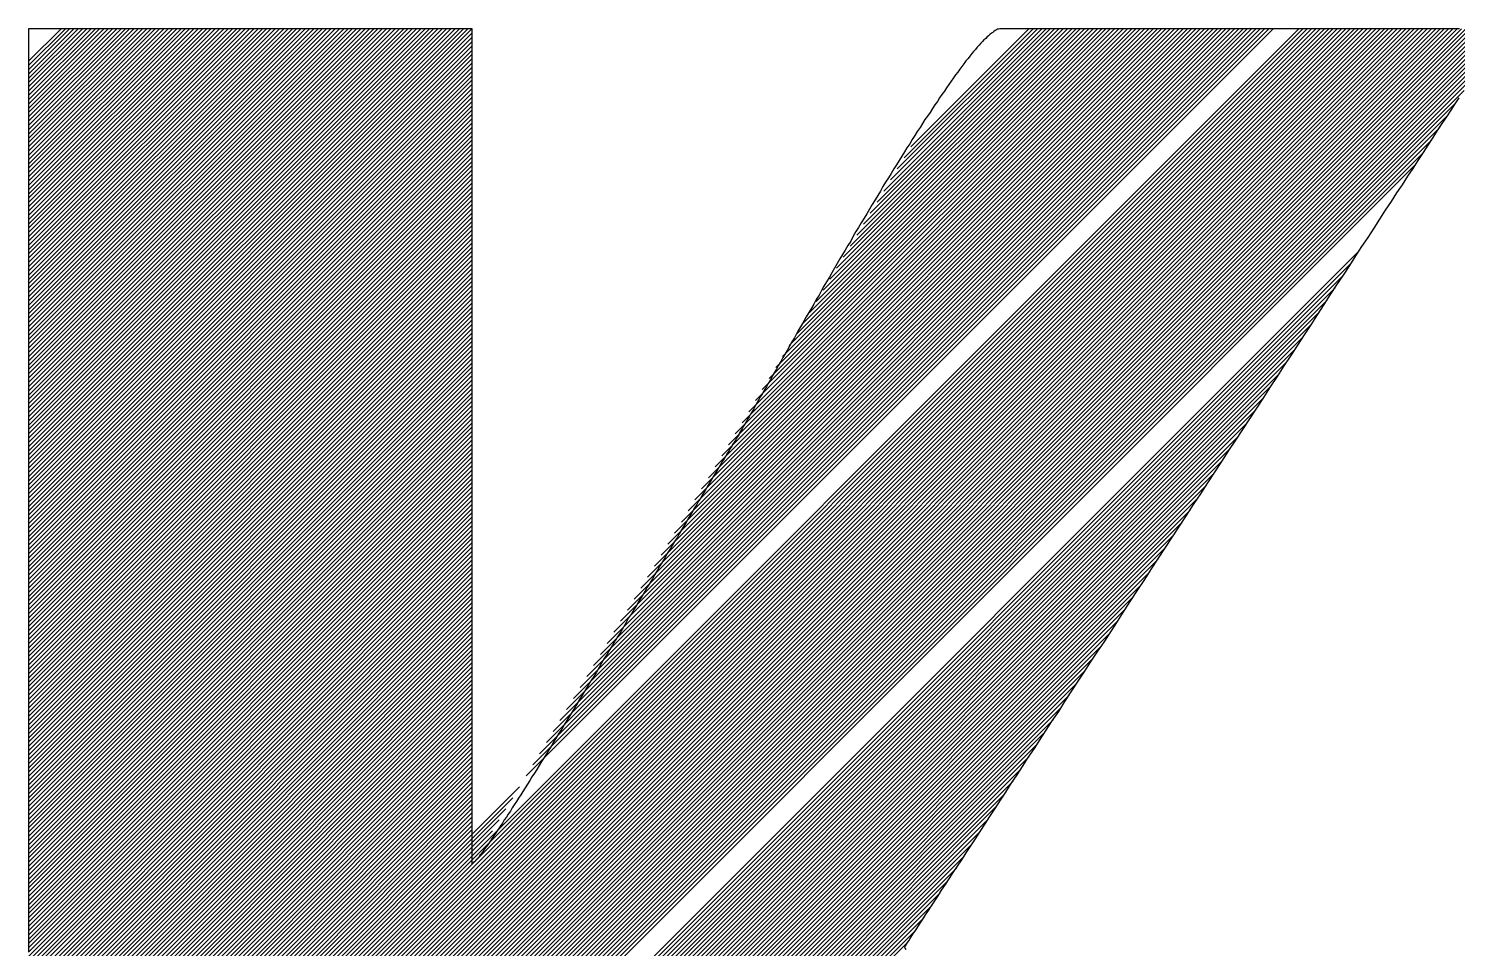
# Model space of a CAD drawing. Extents: x 3196 to 9141, y -1880 to 2325.
# Drawn here: x 8930.49 to 8954.08, y -1188.88 to -1173.7 of the extents above; entities that cross this region are included whole.
import ezdxf

# ---------------------------------------------------------------- set-up
doc = ezdxf.new("R2010")
doc.units = 0
doc.header["$MEASUREMENT"] = 0
doc.layers.add('1', color=1, linetype='CONTINUOUS')
doc.layers.add('10', color=10, linetype='CONTINUOUS')

msp = doc.modelspace()

# ---------------------------------------------------------------- linework, layer by layer
at = {"layer": '1', "linetype": 'Continuous'}
for p, q in [((8930.491518, -1181.025185), (8937.818618, -1173.698085)), ((8930.491518, -1198.066435), (8954.858618, -1173.699285)), ((8930.491518, -1197.995735), (8954.787318, -1173.699935)), ((8930.491518, -1197.925035), (8954.716618, -1173.699935)), ((8930.491518, -1197.854335), (8954.645918, -1173.699935)), ((8930.491518, -1197.783585), (8954.575168, -1173.699935)), ((8930.491518, -1197.712885), (8954.504468, -1173.699935)), ((8930.491518, -1197.642185), (8954.433768, -1173.699935)), ((8930.491518, -1197.571485), (8954.363068, -1173.699935)), ((8930.491518, -1197.500785), (8954.292368, -1173.699935)), ((8930.491518, -1197.430035), (8954.221618, -1173.699935)), ((8930.491518, -1197.359335), (8954.150918, -1173.699935)), ((8930.491518, -1197.288635), (8954.080218, -1173.699935)), ((8930.491518, -1197.217935), (8954.009518, -1173.699935)), ((8930.491518, -1197.147185), (8953.938768, -1173.699935)), ((8930.491518, -1197.076485), (8953.868068, -1173.699935)), ((8930.491518, -1197.005785), (8953.797368, -1173.699935)), ((8930.491518, -1196.935085), (8953.726668, -1173.699935)), ((8930.491518, -1196.864385), (8953.655968, -1173.699935)), ((8930.491518, -1196.793635), (8953.585218, -1173.699935)), ((8930.491518, -1196.722935), (8953.514518, -1173.699935)), ((8930.491518, -1196.652235), (8953.443818, -1173.699935)), ((8930.491518, -1196.581535), (8953.373118, -1173.699935)), ((8930.491518, -1196.510835), (8953.302418, -1173.699935)), ((8930.491518, -1196.440085), (8953.231668, -1173.699935)), ((8930.491518, -1196.369385), (8953.160968, -1173.699935)), ((8930.491518, -1196.298685), (8953.090268, -1173.699935)), ((8930.491518, -1196.227985), (8953.019568, -1173.699935)), ((8930.491518, -1196.157235), (8952.948818, -1173.699935)), ((8930.491518, -1196.086535), (8952.878118, -1173.699935)), ((8930.491518, -1196.015835), (8952.807418, -1173.699935)), ((8930.491518, -1195.945135), (8952.736718, -1173.699935)), ((8930.491518, -1195.874435), (8952.666018, -1173.699935)), ((8930.491518, -1195.803685), (8952.595268, -1173.699935)), ((8930.491518, -1195.732985), (8952.524568, -1173.699935)), ((8930.491518, -1195.662285), (8952.453868, -1173.699935)), ((8930.491518, -1195.591585), (8952.383168, -1173.699935)), ((8930.491518, -1195.520885), (8952.312468, -1173.699935)), ((8930.491518, -1195.450135), (8952.241718, -1173.699935)), ((8930.491518, -1195.379435), (8952.171018, -1173.699935)), ((8930.491518, -1195.308735), (8952.100318, -1173.699935)), ((8930.491518, -1195.238035), (8952.029618, -1173.699935)), ((8930.491518, -1195.167285), (8951.958868, -1173.699935)), ((8930.491518, -1195.096585), (8951.888168, -1173.699935)), ((8930.491518, -1195.025885), (8951.817468, -1173.699935)), ((8930.491518, -1194.955185), (8951.746768, -1173.699935)), ((8930.491518, -1194.884485), (8951.676068, -1173.699935)), ((8930.491518, -1194.813735), (8951.605318, -1173.699935)), ((8930.491518, -1194.743035), (8951.534618, -1173.699935)), ((8930.491518, -1194.672335), (8951.463918, -1173.699935)), ((8930.491518, -1180.954485), (8937.746068, -1173.699935)), ((8930.491518, -1180.883735), (8937.675318, -1173.699935)), ((8930.491518, -1180.813035), (8937.604618, -1173.699935)), ((8930.491518, -1180.742335), (8937.533918, -1173.699935)), ((8930.491518, -1180.671635), (8937.463218, -1173.699935)), ((8930.491518, -1180.600885), (8937.392518, -1173.699935)), ((8930.491518, -1180.530185), (8937.321768, -1173.699935)), ((8930.491518, -1180.459485), (8937.251068, -1173.699935)), ((8930.491518, -1180.388785), (8937.180368, -1173.699935)), ((8930.491518, -1180.318085), (8937.109668, -1173.699935)), ((8930.491518, -1180.247335), (8937.038918, -1173.699935)), ((8930.491518, -1180.176635), (8936.968218, -1173.699935)), ((8930.491518, -1180.105935), (8936.897518, -1173.699935)), ((8930.491518, -1180.035235), (8936.826818, -1173.699935)), ((8930.491518, -1179.964535), (8936.756118, -1173.699935)), ((8930.491518, -1179.893785), (8936.685368, -1173.699935)), ((8930.491518, -1179.823085), (8936.614668, -1173.699935)), ((8930.491518, -1179.752385), (8936.543968, -1173.699935)), ((8930.491518, -1179.681685), (8936.473268, -1173.699935)), ((8930.491518, -1179.610935), (8936.402568, -1173.699935)), ((8930.491518, -1179.540235), (8936.331818, -1173.699935)), ((8930.491518, -1179.469535), (8936.261118, -1173.699935)), ((8930.491518, -1179.398835), (8936.190418, -1173.699935)), ((8930.491518, -1179.328135), (8936.119718, -1173.699935)), ((8930.491518, -1179.257385), (8936.048968, -1173.699935)), ((8930.491518, -1179.186685), (8935.978268, -1173.699935)), ((8930.491518, -1179.115985), (8935.907568, -1173.699935)), ((8930.491518, -1179.045285), (8935.836868, -1173.699935)), ((8930.491518, -1178.974585), (8935.766168, -1173.699935)), ((8930.491518, -1178.903835), (8935.695418, -1173.699935)), ((8930.491518, -1178.833135), (8935.624718, -1173.699935)), ((8930.491518, -1178.762435), (8935.554018, -1173.699935)), ((8930.491518, -1178.691735), (8935.483318, -1173.699935)), ((8930.491518, -1178.621035), (8935.412618, -1173.699935)), ((8930.491518, -1178.550285), (8935.341868, -1173.699935)), ((8930.491518, -1178.479585), (8935.271168, -1173.699935)), ((8930.491518, -1178.408885), (8935.200468, -1173.699935)), ((8930.491518, -1178.338185), (8935.129768, -1173.699935)), ((8930.491518, -1178.267435), (8935.059018, -1173.699935)), ((8930.491518, -1178.196735), (8934.988318, -1173.699935)), ((8930.491518, -1178.126035), (8934.917618, -1173.699935)), ((8930.491518, -1178.055335), (8934.846918, -1173.699935)), ((8930.491518, -1177.984635), (8934.776218, -1173.699935)), ((8930.491518, -1177.913885), (8934.705468, -1173.699935)), ((8930.491518, -1177.843185), (8934.634768, -1173.699935)), ((8930.491518, -1177.772485), (8934.564068, -1173.699935)), ((8930.491518, -1177.701785), (8934.493368, -1173.699935)), ((8930.491518, -1177.631085), (8934.422668, -1173.699935)), ((8930.491518, -1177.560335), (8934.351918, -1173.699935)), ((8930.491518, -1177.489635), (8934.281218, -1173.699935)), ((8930.491518, -1177.418935), (8934.210518, -1173.699935)), ((8930.491518, -1177.348235), (8934.139818, -1173.699935)), ((8930.491518, -1177.277485), (8934.069068, -1173.699935)), ((8930.491518, -1177.206785), (8933.998368, -1173.699935)), ((8930.491518, -1177.136085), (8933.927668, -1173.699935)), ((8930.491518, -1177.065385), (8933.856968, -1173.699935)), ((8930.491518, -1176.994685), (8933.786268, -1173.699935)), ((8930.491518, -1176.923935), (8933.715518, -1173.699935)), ((8930.491518, -1176.853235), (8933.644818, -1173.699935)), ((8930.491518, -1176.782535), (8933.574118, -1173.699935)), ((8930.491518, -1176.711835), (8933.503418, -1173.699935)), ((8930.491518, -1176.641135), (8933.432718, -1173.699935)), ((8930.491518, -1176.570385), (8933.361968, -1173.699935)), ((8930.491518, -1176.499685), (8933.291268, -1173.699935)), ((8930.491518, -1176.428985), (8933.220568, -1173.699935)), ((8930.491518, -1176.358285), (8933.149868, -1173.699935)), ((8930.491518, -1176.287535), (8933.079118, -1173.699935)), ((8930.491518, -1176.216835), (8933.008418, -1173.699935)), ((8930.491518, -1176.146135), (8932.937718, -1173.699935)), ((8930.491518, -1176.075435), (8932.867018, -1173.699935)), ((8930.491518, -1176.004735), (8932.796318, -1173.699935)), ((8930.491518, -1175.933985), (8932.725568, -1173.699935)), ((8930.491518, -1175.863285), (8932.654868, -1173.699935)), ((8930.491518, -1175.792585), (8932.584168, -1173.699935)), ((8930.491518, -1175.721885), (8932.513468, -1173.699935)), ((8930.491518, -1175.651185), (8932.442768, -1173.699935)), ((8930.491518, -1175.580435), (8932.372018, -1173.699935)), ((8930.491518, -1175.509735), (8932.301318, -1173.699935)), ((8930.491518, -1175.439035), (8932.230618, -1173.699935)), ((8930.491518, -1175.368335), (8932.159918, -1173.699935)), ((8930.491518, -1175.297585), (8932.089168, -1173.699935)), ((8930.491518, -1175.226885), (8932.018468, -1173.699935)), ((8930.491518, -1175.156185), (8931.947768, -1173.699935)), ((8930.491518, -1175.085485), (8931.877068, -1173.699935)), ((8930.491518, -1175.014785), (8931.806368, -1173.699935)), ((8930.491518, -1174.944035), (8931.735618, -1173.699935)), ((8930.491518, -1174.873335), (8931.664918, -1173.699935)), ((8930.491518, -1174.802635), (8931.594218, -1173.699935)), ((8930.491518, -1174.731935), (8931.523518, -1173.699935)), ((8930.491518, -1174.661235), (8931.452818, -1173.699935)), ((8930.491518, -1174.590485), (8931.382068, -1173.699935)), ((8930.491518, -1174.519785), (8931.311368, -1173.699935)), ((8930.491518, -1174.449085), (8931.240668, -1173.699935)), ((8930.491518, -1174.378385), (8931.169968, -1173.699935)), ((8930.491518, -1174.307635), (8931.099218, -1173.699935)), ((8930.491518, -1174.236935), (8931.028518, -1173.699935)), ((8938.707718, -1186.031835), (8951.039668, -1173.699935)), ((8938.819168, -1185.849685), (8950.968968, -1173.699935)), ((8938.930568, -1185.667585), (8950.898218, -1173.699935)), ((8939.041968, -1185.485485), (8950.827518, -1173.699935)), ((8939.153368, -1185.303335), (8950.756818, -1173.699935)), ((8939.264768, -1185.121235), (8950.686118, -1173.699935)), ((8939.376218, -1184.939085), (8950.615368, -1173.699935)), ((8939.487618, -1184.756985), (8950.544668, -1173.699935)), ((8939.599018, -1184.574885), (8950.473968, -1173.699935)), ((8939.710418, -1184.392735), (8950.403268, -1173.699935)), ((8939.821818, -1184.210635), (8950.332568, -1173.699935)), ((8939.933268, -1184.028485), (8950.261818, -1173.699935)), ((8940.044668, -1183.846385), (8950.191118, -1173.699935)), ((8940.156068, -1183.664235), (8950.120418, -1173.699935)), ((8940.267468, -1183.482135), (8950.049718, -1173.699935)), ((8940.378868, -1183.300035), (8949.979018, -1173.699935)), ((8940.490318, -1183.117885), (8949.908268, -1173.699935)), ((8940.601718, -1182.935785), (8949.837568, -1173.699935)), ((8940.713118, -1182.753635), (8949.766868, -1173.699935)), ((8940.824518, -1182.571535), (8949.696168, -1173.699935)), ((8940.935918, -1182.389435), (8949.625418, -1173.699935)), ((8941.047368, -1182.207285), (8949.554718, -1173.699935)), ((8941.158768, -1182.025185), (8949.484018, -1173.699935)), ((8941.270168, -1181.843035), (8949.413318, -1173.699935)), ((8941.381568, -1181.660935), (8949.342618, -1173.699935)), ((8941.492968, -1181.478785), (8949.271868, -1173.699935)), ((8941.604418, -1181.296685), (8949.201168, -1173.699935)), ((8941.715818, -1181.114585), (8949.130468, -1173.699935)), ((8941.827218, -1180.932435), (8949.059768, -1173.699935)), ((8941.938618, -1180.750335), (8948.989068, -1173.699935)), ((8942.050018, -1180.568185), (8948.918318, -1173.699935)), ((8942.161468, -1180.386085), (8948.847618, -1173.699935)), ((8942.272868, -1180.203985), (8948.776918, -1173.699935)), ((8942.384268, -1180.021835), (8948.706218, -1173.699935)), ((8942.495668, -1179.839735), (8948.635468, -1173.699935)), ((8942.607068, -1179.657585), (8948.564768, -1173.699935)), ((8942.718518, -1179.475485), (8948.494068, -1173.699935)), ((8942.829918, -1179.293385), (8948.423368, -1173.699935)), ((8942.941318, -1179.111235), (8948.352668, -1173.699935)), ((8943.052718, -1178.929135), (8948.281918, -1173.699935)), ((8943.164118, -1178.746985), (8948.211218, -1173.699935)), ((8943.275568, -1178.564885), (8948.140518, -1173.699935)), ((8943.386968, -1178.382735), (8948.069818, -1173.699935)), ((8943.498368, -1178.200635), (8947.999118, -1173.699935)), ((8943.609768, -1178.018535), (8947.928368, -1173.699935)), ((8943.721168, -1177.836385), (8947.857668, -1173.699935)), ((8943.832618, -1177.654285), (8947.786968, -1173.699935)), ((8943.944018, -1177.472135), (8947.716268, -1173.699935)), ((8944.055418, -1177.290035), (8947.645518, -1173.699935)), ((8944.166818, -1177.107935), (8947.574818, -1173.699935)), ((8944.278218, -1176.925785), (8947.504118, -1173.699935)), ((8944.389668, -1176.743685), (8947.433418, -1173.699935)), ((8944.501068, -1176.561535), (8947.362718, -1173.699935)), ((8944.612468, -1176.379435), (8947.291968, -1173.699935)), ((8944.723868, -1176.197285), (8947.221268, -1173.699935)), ((8944.835268, -1176.015185), (8947.150568, -1173.699935)), ((8944.946718, -1175.833085), (8947.079868, -1173.699935)), ((8945.058118, -1175.650935), (8947.009168, -1173.699935)), ((8930.491518, -1181.095885), (8937.818618, -1173.768785)), ((8930.491518, -1181.166585), (8937.818618, -1173.839485)), ((8930.491518, -1198.137135), (8954.725568, -1173.903085)), ((8930.491518, -1181.237285), (8937.818618, -1173.910185)), ((8930.491518, -1181.308035), (8937.818618, -1173.980935)), ((8930.491518, -1181.378735), (8937.818618, -1174.051635)), ((8930.491518, -1198.207885), (8954.592518, -1174.106835)), ((8930.491518, -1181.449435), (8937.818618, -1174.122335)), ((8930.491518, -1181.520135), (8937.818618, -1174.193035)), ((8930.491518, -1181.590835), (8937.818618, -1174.263785)), ((8930.491518, -1198.278585), (8954.459468, -1174.310585)), ((8930.491518, -1181.661585), (8937.818618, -1174.334485)), ((8930.491518, -1181.732285), (8937.818618, -1174.405185)), ((8930.491518, -1181.802985), (8937.818618, -1174.475885)), ((8930.491518, -1198.349285), (8954.326418, -1174.514385)), ((8930.491518, -1181.873685), (8937.818618, -1174.546585)), ((8930.491518, -1181.944435), (8937.818618, -1174.617335)), ((8930.491518, -1182.015135), (8937.818618, -1174.688035)), ((8930.491518, -1198.419985), (8954.193368, -1174.718135)), ((8930.491518, -1182.085835), (8937.818618, -1174.758735)), ((8930.491518, -1182.156535), (8937.818618, -1174.829435)), ((8930.491518, -1182.227235), (8937.818618, -1174.900135)), ((8930.491518, -1198.490735), (8954.060318, -1174.921885)), ((8930.491518, -1182.297985), (8937.818618, -1174.970885)), ((8930.491518, -1182.368685), (8937.818618, -1175.041585)), ((8930.491518, -1182.439385), (8937.818618, -1175.112285)), ((8930.491518, -1198.561435), (8953.927268, -1175.125685)), ((8930.491518, -1182.510085), (8937.818618, -1175.182985)), ((8930.491518, -1182.580785), (8937.818618, -1175.253735)), ((8930.491518, -1182.651535), (8937.818618, -1175.324435)), ((8930.491518, -1198.632135), (8953.794218, -1175.329435)), ((8930.491518, -1182.722235), (8937.818618, -1175.395135)), ((8930.491518, -1182.792935), (8937.818618, -1175.465835)), ((8930.491518, -1198.702835), (8953.661118, -1175.533185)), ((8930.491518, -1182.863635), (8937.818618, -1175.536535)), ((8930.491518, -1182.934385), (8937.818618, -1175.607285)), ((8930.491518, -1183.005085), (8937.818618, -1175.677985)), ((8930.491518, -1198.773535), (8953.528068, -1175.736985)), ((8930.491518, -1183.075785), (8937.818618, -1175.748685)), ((8930.491518, -1183.146485), (8937.818618, -1175.819385)), ((8930.491518, -1183.217185), (8937.818618, -1175.890085)), ((8930.491518, -1198.844285), (8953.395018, -1175.940735)), ((8930.491518, -1183.287935), (8937.818618, -1175.960835)), ((8930.491518, -1183.358635), (8937.818618, -1176.031535)), ((8930.491518, -1183.429335), (8937.818618, -1176.102235)), ((8930.491518, -1183.500035), (8937.818618, -1176.172935)), ((8930.491518, -1183.570735), (8937.818618, -1176.243635)), ((8930.491518, -1183.641485), (8937.818618, -1176.314385)), ((8930.491518, -1183.712185), (8937.818618, -1176.385085)), ((8930.491518, -1183.782885), (8937.818618, -1176.455785)), ((8930.491518, -1183.853585), (8937.818618, -1176.526485)), ((8930.491518, -1183.924335), (8937.818618, -1176.597235)), ((8930.491518, -1183.995035), (8937.818618, -1176.667935)), ((8930.491518, -1184.065735), (8937.818618, -1176.738635)), ((8930.491518, -1184.136435), (8937.818618, -1176.809335)), ((8930.491518, -1184.207135), (8937.818618, -1176.880035)), ((8930.491518, -1184.277885), (8937.818618, -1176.950785)), ((8930.491518, -1184.348585), (8937.818618, -1177.021485)), ((8930.491518, -1184.419285), (8937.818618, -1177.092185)), ((8930.491518, -1184.489985), (8937.818618, -1177.162885)), ((8930.491518, -1184.560685), (8937.818618, -1177.233585)), ((8930.491518, -1184.631435), (8937.818618, -1177.304335)), ((8930.491518, -1184.702135), (8937.818618, -1177.375035)), ((8930.491518, -1184.772835), (8937.818618, -1177.445735)), ((8930.491518, -1184.843535), (8937.818618, -1177.516435)), ((8938.185418, -1191.645335), (8952.463668, -1177.367085)), ((8930.491518, -1184.914285), (8937.818618, -1177.587185)), ((8930.491518, -1184.984985), (8937.818618, -1177.657885)), ((8930.491518, -1185.055685), (8937.818618, -1177.728585)), ((8938.213268, -1191.688185), (8952.330568, -1177.570835)), ((8930.491518, -1185.126385), (8937.818618, -1177.799285)), ((8930.491518, -1185.197085), (8937.818618, -1177.869985)), ((8930.491518, -1185.267835), (8937.818618, -1177.940735)), ((8938.241118, -1191.731035), (8952.197518, -1177.774635)), ((8938.269018, -1191.773885), (8952.064468, -1177.978385)), ((8930.491518, -1185.338535), (8937.818618, -1178.011435)), ((8930.491518, -1185.409235), (8937.818618, -1178.082135)), ((8930.491518, -1185.479935), (8937.818618, -1178.152835)), ((8930.491518, -1185.550635), (8937.818618, -1178.223535)), ((8938.296868, -1191.816685), (8951.931418, -1178.182135)), ((8930.491518, -1185.621385), (8937.818618, -1178.294285)), ((8930.491518, -1185.692085), (8937.818618, -1178.364985)), ((8930.491518, -1185.762785), (8937.818618, -1178.435685)), ((8938.324718, -1191.859535), (8951.798368, -1178.385935)), ((8930.491518, -1185.833485), (8937.818618, -1178.506385)), ((8930.491518, -1185.904185), (8937.818618, -1178.577135)), ((8930.491518, -1185.974935), (8937.818618, -1178.647835)), ((8938.352618, -1191.902385), (8951.665318, -1178.589685)), ((8930.491518, -1186.045635), (8937.818618, -1178.718535)), ((8930.491518, -1186.116335), (8937.818618, -1178.789235)), ((8930.491518, -1186.187035), (8937.818618, -1178.859935)), ((8930.491518, -1186.257785), (8937.818618, -1178.930685)), ((8938.380468, -1191.945235), (8951.532268, -1178.793435)), ((8930.491518, -1186.328485), (8937.818618, -1179.001385)), ((8930.491518, -1186.399185), (8937.818618, -1179.072085)), ((8930.491518, -1186.469885), (8937.818618, -1179.142785)), ((8938.408318, -1191.988085), (8951.399218, -1178.997235)), ((8930.491518, -1186.540585), (8937.818618, -1179.213485)), ((8930.491518, -1186.611335), (8937.818618, -1179.284235)), ((8930.491518, -1186.682035), (8937.818618, -1179.354935)), ((8938.436218, -1192.030935), (8951.266168, -1179.200985)), ((8938.464068, -1192.073785), (8951.133118, -1179.404735)), ((8930.491518, -1186.752735), (8937.818618, -1179.425635)), ((8930.491518, -1186.823435), (8937.818618, -1179.496335)), ((8930.491518, -1186.894135), (8937.818618, -1179.567085)), ((8930.491518, -1186.964885), (8937.818618, -1179.637785)), ((8938.491918, -1192.116635), (8951.000068, -1179.608485)), ((8930.491518, -1187.035585), (8937.818618, -1179.708485)), ((8930.491518, -1187.106285), (8937.818618, -1179.779185)), ((8930.491518, -1187.176985), (8937.818618, -1179.849885)), ((8938.519768, -1192.159485), (8950.866968, -1179.812285)), ((8930.491518, -1187.247735), (8937.818618, -1179.920635)), ((8930.491518, -1187.318435), (8937.818618, -1179.991335)), ((8930.491518, -1187.389135), (8937.818618, -1180.062035)), ((8938.547668, -1192.202335), (8950.733918, -1180.016035)), ((8930.491518, -1187.459835), (8937.818618, -1180.132735)), ((8930.491518, -1187.530535), (8937.818618, -1180.203435)), ((8930.491518, -1187.601285), (8937.818618, -1180.274185)), ((8930.491518, -1187.671985), (8937.818618, -1180.344885)), ((8938.575518, -1192.245185), (8950.600868, -1180.219785)), ((8930.491518, -1187.742685), (8937.818618, -1180.415585)), ((8930.491518, -1187.813385), (8937.818618, -1180.486285)), ((8930.491518, -1187.884085), (8937.818618, -1180.557035)), ((8938.603368, -1192.287985), (8950.467818, -1180.423585)), ((8930.491518, -1187.954835), (8937.818618, -1180.627735)), ((8930.491518, -1188.025535), (8937.818618, -1180.698435)), ((8930.491518, -1188.096235), (8937.818618, -1180.769135)), ((8938.631268, -1192.330835), (8950.334768, -1180.627335)), ((8938.659118, -1192.373685), (8950.201718, -1180.831085)), ((8930.491518, -1188.166935), (8937.818618, -1180.839835)), ((8930.491518, -1188.237685), (8937.818618, -1180.910585)), ((8930.491518, -1188.308385), (8937.818618, -1180.981285)), ((8930.491518, -1188.379085), (8937.818618, -1181.051985)), ((8938.686968, -1192.416535), (8950.068668, -1181.034885)), ((8930.491518, -1188.449785), (8937.818618, -1181.122685)), ((8930.491518, -1188.520485), (8937.818618, -1181.193385)), ((8930.491518, -1188.591235), (8937.818618, -1181.264135)), ((8938.714868, -1192.459385), (8949.935618, -1181.238635)), ((8930.491518, -1188.661935), (8937.818618, -1181.334835)), ((8930.491518, -1188.732635), (8937.818618, -1181.405535)), ((8930.491518, -1188.803335), (8937.818618, -1181.476235)), ((8930.491518, -1188.874035), (8937.818618, -1181.546985)), ((8938.742718, -1192.502235), (8949.802568, -1181.442385)), ((8930.491518, -1188.944785), (8937.818618, -1181.617685)), ((8930.491518, -1189.015485), (8937.818618, -1181.688385)), ((8930.491518, -1189.086185), (8937.818618, -1181.759085)), ((8938.770568, -1192.545085), (8949.669518, -1181.646185)), ((8930.491518, -1189.156885), (8937.818618, -1181.829785)), ((8930.491518, -1189.227635), (8937.818618, -1181.900535)), ((8930.491518, -1189.298335), (8937.818618, -1181.971235)), ((8938.798468, -1192.587935), (8949.536418, -1181.849935)), ((8930.491518, -1189.369035), (8937.818618, -1182.041935)), ((8930.491518, -1189.439735), (8937.818618, -1182.112635)), ((8930.491518, -1189.510435), (8937.818618, -1182.183335)), ((8930.491518, -1189.581185), (8937.818618, -1182.254085)), ((8938.826318, -1192.630785), (8949.403368, -1182.053685)), ((8930.491518, -1189.651885), (8937.818618, -1182.324785)), ((8930.491518, -1189.722585), (8937.818618, -1182.395485)), ((8930.491518, -1189.793285), (8937.818618, -1182.466185)), ((8938.854168, -1192.673635), (8949.270318, -1182.257435)), ((8938.882018, -1192.716485), (8949.137268, -1182.461235)), ((8930.491518, -1189.863985), (8937.818618, -1182.536885)), ((8930.491518, -1189.934735), (8937.818618, -1182.607635)), ((8930.491518, -1190.005435), (8937.818618, -1182.678335)), ((8938.909918, -1192.759285), (8949.004218, -1182.664985)), ((8930.491518, -1190.076135), (8937.818618, -1182.749035)), ((8930.491518, -1190.146835), (8937.818618, -1182.819735)), ((8930.491518, -1190.217585), (8937.818618, -1182.890485)), ((8930.491518, -1190.288285), (8937.818618, -1182.961185)), ((8938.937768, -1192.802135), (8948.871168, -1182.868735)), ((8930.491518, -1190.358985), (8937.818618, -1183.031885)), ((8930.491518, -1190.429685), (8937.818618, -1183.102585)), ((8930.491518, -1190.500385), (8937.818618, -1183.173285)), ((8938.965618, -1192.844985), (8948.738118, -1183.072535)), ((8930.491518, -1190.571135), (8937.818618, -1183.244035)), ((8930.491518, -1190.641835), (8937.818618, -1183.314735)), ((8930.491518, -1190.712535), (8937.818618, -1183.385435)), ((8938.993518, -1192.887835), (8948.605068, -1183.276285)), ((8930.491518, -1190.783235), (8937.818618, -1183.456135)), ((8930.491518, -1190.853935), (8937.818618, -1183.526835)), ((8930.491518, -1190.924685), (8937.818618, -1183.597585)), ((8930.491518, -1190.995385), (8937.818618, -1183.668285)), ((8939.021368, -1192.930685), (8948.472018, -1183.480035)), ((8930.491518, -1191.066085), (8937.818618, -1183.738985)), ((8930.491518, -1191.136785), (8937.818618, -1183.809685)), ((8930.491518, -1191.207535), (8937.818618, -1183.880435)), ((8939.049218, -1192.973535), (8948.338968, -1183.683835)), ((8939.077118, -1193.016385), (8948.205918, -1183.887585)), ((8930.491518, -1191.278235), (8937.818618, -1183.951135)), ((8930.491518, -1191.348935), (8937.818618, -1184.021835)), ((8930.491518, -1191.419635), (8937.818618, -1184.092535)), ((8939.104968, -1193.059235), (8948.072818, -1184.091335)), ((8930.491518, -1191.490335), (8937.818618, -1184.163235)), ((8930.491518, -1191.561085), (8937.818618, -1184.233985)), ((8930.491518, -1191.631785), (8937.818618, -1184.304685)), ((8930.491518, -1191.702485), (8937.818618, -1184.375385)), ((8939.132818, -1193.102085), (8947.939768, -1184.295135)), ((8930.491518, -1191.773185), (8937.818618, -1184.446085)), ((8930.491518, -1191.843885), (8937.818618, -1184.516785)), ((8930.491518, -1191.914635), (8937.818618, -1184.587535)), ((8939.160718, -1193.144935), (8947.806718, -1184.498885)), ((8930.491518, -1191.985335), (8937.818618, -1184.658235)), ((8930.491518, -1192.056035), (8937.818618, -1184.728935)), ((8930.491518, -1192.126735), (8937.818618, -1184.799635)), ((8939.188568, -1193.187785), (8947.673668, -1184.702635)), ((8930.491518, -1192.197485), (8937.818618, -1184.870385)), ((8930.491518, -1192.268185), (8937.818618, -1184.941085)), ((8930.491518, -1192.338885), (8937.818618, -1185.011785)), ((8930.491518, -1192.409585), (8937.818618, -1185.082485)), ((8939.216418, -1193.230585), (8947.540618, -1184.906435)), ((8930.491518, -1192.480285), (8937.818618, -1185.153185)), ((8930.491518, -1192.551035), (8937.818618, -1185.223935)), ((8930.491518, -1192.621735), (8937.818618, -1185.294635)), ((8939.244268, -1193.273435), (8947.407568, -1185.110185)), ((8939.272168, -1193.316285), (8947.274518, -1185.313935)), ((8930.491518, -1192.692435), (8937.818618, -1185.365335)), ((8930.491518, -1192.763135), (8937.818618, -1185.436035)), ((8930.491518, -1192.833835), (8937.818618, -1185.506735)), ((8939.300018, -1193.359135), (8947.141468, -1185.517685)), ((8930.491518, -1192.904585), (8937.818618, -1185.577485)), ((8930.491518, -1192.975285), (8937.818618, -1185.648185)), ((8930.491518, -1193.045985), (8937.818618, -1185.718885)), ((8930.491518, -1193.116685), (8937.818618, -1185.789585)), ((8939.327868, -1193.401985), (8947.008418, -1185.721485)), ((8930.491518, -1193.187385), (8937.818618, -1185.860335)), ((8930.491518, -1193.258135), (8937.818618, -1185.931035)), ((8930.491518, -1193.328835), (8937.818618, -1186.001735)), ((8939.355768, -1193.444835), (8946.875368, -1185.925235)), ((8930.491518, -1193.399535), (8937.818618, -1186.072435)), ((8930.491518, -1193.470235), (8937.818618, -1186.143135)), ((8930.491518, -1193.540985), (8937.818618, -1186.213885)), ((8930.491518, -1194.318785), (8938.596318, -1186.213935)), ((8939.383618, -1193.487685), (8946.742268, -1186.128985)), ((8930.491518, -1193.611685), (8937.818618, -1186.284585)), ((8930.491518, -1193.682385), (8937.818618, -1186.355285)), ((8930.491518, -1194.389485), (8938.484918, -1186.396085)), ((8930.491518, -1193.753085), (8937.818618, -1186.425985)), ((8930.491518, -1193.823785), (8937.818618, -1186.496685)), ((8939.411468, -1193.530535), (8946.609218, -1186.332785)), ((8930.491518, -1193.894535), (8937.818618, -1186.567435)), ((8930.491518, -1194.460185), (8938.373518, -1186.578185)), ((8930.491518, -1193.965235), (8937.818618, -1186.638135)), ((8930.491518, -1194.035935), (8937.818618, -1186.708835)), ((8939.439368, -1193.573385), (8946.476168, -1186.536535)), ((8930.491518, -1194.530935), (8938.262118, -1186.760285)), ((8930.491518, -1194.106635), (8937.818618, -1186.779535)), ((8930.491518, -1194.177335), (8937.818618, -1186.850285)), ((8930.491518, -1194.248085), (8937.818618, -1186.920985)), ((8930.491518, -1194.601635), (8938.150668, -1186.942435)), ((8939.467218, -1193.616235), (8946.343118, -1186.740285)), ((8939.495068, -1193.659035), (8946.210068, -1186.944085)), ((8939.522918, -1193.701885), (8946.077018, -1187.147835)), ((8939.550818, -1193.744735), (8945.943968, -1187.351585)), ((8939.578668, -1193.787585), (8945.810918, -1187.555385)), ((8939.606518, -1193.830435), (8945.677868, -1187.759135)), ((8939.634418, -1193.873285), (8945.544818, -1187.962885)), ((8939.662268, -1193.916135), (8945.411718, -1188.166635)), ((8939.690118, -1193.958985), (8945.278668, -1188.370435)), ((8939.718018, -1194.001835), (8945.145618, -1188.574185)), ((8939.745868, -1194.044685), (8945.012568, -1188.777935))]:
    msp.add_line(p, q, dxfattribs=at)
at = {"layer": '10', "linetype": 'Continuous'}
for points in [[(8942.137518, -1180.534835), (8942.122468, -1180.554935), (8942.107368, -1180.580035), (8942.092318, -1180.610185), (8942.072218, -1180.635285), (8942.057168, -1180.665435), (8942.037068, -1180.695535), (8942.016968, -1180.730735), (8941.996918, -1180.760835), (8941.976818, -1180.801035), (8941.951718, -1180.836185), (8941.926568, -1180.876335), (8941.906518, -1180.916535), (8941.881368, -1180.956685), (8941.856268, -1181.001885), (8941.826168, -1181.042085), (8941.801018, -1181.087285), (8941.770918, -1181.137485), (8941.745818, -1181.182685), (8941.715668, -1181.232935), (8941.685518, -1181.283135), (8941.655418, -1181.333335), (8941.620268, -1181.388585), (8941.590118, -1181.443835), (8941.554968, -1181.499085), (8941.524818, -1181.554335), (8941.489668, -1181.609585), (8941.454518, -1181.669835), (8941.419368, -1181.725085), (8941.384218, -1181.785335), (8941.349068, -1181.850635), (8941.308868, -1181.910885), (8941.273718, -1181.971135), (8941.233568, -1182.036435), (8941.198418, -1182.101735), (8941.158218, -1182.166985), (8941.118068, -1182.232285), (8941.077868, -1182.297585), (8941.037718, -1182.362885), (8940.997518, -1182.433185), (8940.957368, -1182.498435), (8940.917168, -1182.568785), (8940.876968, -1182.639085), (8940.831818, -1182.709385), (8940.791618, -1182.779685), (8940.751418, -1182.849985), (8940.706268, -1182.920285), (8940.666068, -1182.990635), (8940.620868, -1183.065935), (8940.575668, -1183.136235), (8940.535518, -1183.211585), (8940.490318, -1183.281885), (8940.445118, -1183.357235), (8940.399918, -1183.427535), (8940.359718, -1183.502835), (8940.314518, -1183.578185), (8940.269318, -1183.653535), (8940.224118, -1183.723835), (8940.178918, -1183.799135), (8940.133718, -1183.874485), (8940.088518, -1183.949835), (8940.043318, -1184.025135), (8939.998118, -1184.095435), (8939.952968, -1184.170785), (8939.912768, -1184.246135), (8939.867568, -1184.321435), (8939.822368, -1184.391735), (8939.777168, -1184.467085), (8939.731968, -1184.542435), (8939.686768, -1184.612735), (8939.641568, -1184.688035), (8939.596368, -1184.763385), (8939.556218, -1184.833685), (8939.511018, -1184.903985), (8939.465818, -1184.979335), (8939.420618, -1185.049635), (8939.380418, -1185.119935), (8939.335218, -1185.190235), (8939.295068, -1185.260535), (8939.249868, -1185.330885), (8939.209668, -1185.396135), (8939.164468, -1185.466435), (8939.124318, -1185.536785), (8939.084118, -1185.602035), (8939.043968, -1185.667335), (8939.003768, -1185.732635), (8938.963618, -1185.797935), (8938.923418, -1185.863185), (8938.883268, -1185.928485), (8938.843068, -1185.988735), (8938.802918, -1186.049035), (8938.767768, -1186.109285), (8938.727568, -1186.169535), (8938.692418, -1186.229785), (8938.652268, -1186.290085), (8938.617068, -1186.345285), (8938.581918, -1186.400535), (8938.546768, -1186.455785), (8938.511618, -1186.511035), (8938.476468, -1186.561235), (8938.446368, -1186.616485), (8938.411168, -1186.666735), (8938.381068, -1186.716935), (8938.345918, -1186.762135), (8938.315768, -1186.812335), (8938.285618, -1186.857535), (8938.255518, -1186.902735), (8938.230418, -1186.942935), (8938.200268, -1186.983085), (8938.175168, -1187.023285), (8938.145018, -1187.063435), (8938.119918, -1187.103635), (8938.094818, -1187.138785), (8938.074718, -1187.173935), (8938.049618, -1187.204085), (8938.024518, -1187.234185), (8938.004418, -1187.264335), (8937.984318, -1187.294485), (8937.964218, -1187.319585), (8937.944168, -1187.344685), (8937.929068, -1187.369785), (8937.908968, -1187.389885), (8937.893918, -1187.409985), (8937.878868, -1187.425035), (8937.863768, -1187.440085), (8937.853768, -1187.455185), (8937.838668, -1187.465235), (8937.828618, -1187.475235), (8937.818618, -1187.485285), (8937.818618, -1187.480285), (8937.818618, -1187.470235), (8937.818618, -1187.455185), (8937.818618, -1187.430085), (8937.818618, -1187.404935), (8937.818618, -1187.374835), (8937.818618, -1187.339685), (8937.818618, -1187.304535), (8937.818618, -1187.259335), (8937.818618, -1187.214135), (8937.818618, -1187.158885), (8937.818618, -1187.103635), (8937.818618, -1187.043385), (8937.818618, -1186.978085), (8937.818618, -1186.912785), (8937.818618, -1186.842485), (8937.818618, -1186.767135), (8937.818618, -1186.686785), (8937.818618, -1186.601435), (8937.818618, -1186.516035), (8937.818618, -1186.425685), (8937.818618, -1186.335285), (8937.818618, -1186.239835), (8937.818618, -1186.139385), (8937.818618, -1186.033935), (8937.818618, -1185.928485), (8937.818618, -1185.823035), (8937.818618, -1185.712535), (8937.818618, -1185.597035), (8937.818618, -1185.481535), (8937.818618, -1185.360985), (8937.818618, -1185.240485), (8937.818618, -1185.114935), (8937.818618, -1184.989385), (8937.818618, -1184.858785), (8937.818618, -1184.728235), (8937.818618, -1184.592635), (8937.818618, -1184.457035), (8937.818618, -1184.321435), (8937.818618, -1184.180835), (8937.818618, -1184.040235), (8937.818618, -1183.894585), (8937.818618, -1183.753935), (8937.818618, -1183.603285), (8937.818618, -1183.457635), (8937.818618, -1183.306985), (8937.818618, -1183.156335), (8937.818618, -1183.005685), (8937.818618, -1182.849985), (8937.818618, -1182.699335), (8937.818618, -1182.543635), (8937.818618, -1182.387985), (8937.818618, -1182.227285), (8937.818618, -1182.071585), (8937.818618, -1181.910885), (8937.818618, -1181.755185), (8937.818618, -1181.594485), (8937.818618, -1181.433785), (8937.818618, -1181.273085), (8937.818618, -1181.112385), (8937.818618, -1180.951685), (8937.818618, -1180.785935), (8937.818618, -1180.625235), (8937.818618, -1180.464535), (8937.818618, -1180.303835), (8937.818618, -1180.143135), (8937.818618, -1179.982435), (8937.818618, -1179.821735), (8937.818618, -1179.661035), (8937.818618, -1179.500335), (8937.818618, -1179.339635), (8937.818618, -1179.178935), (8937.818618, -1179.023235), (8937.818618, -1178.862535), (8937.818618, -1178.706835), (8937.818618, -1178.551185), (8937.818618, -1178.395485), (8937.818618, -1178.244835), (8937.818618, -1178.089135), (8937.818618, -1177.938485), (8937.818618, -1177.787835), (8937.818618, -1177.642185), (8937.818618, -1177.496535), (8937.818618, -1177.350885), (8937.818618, -1177.205285), (8937.818618, -1177.064635), (8937.818618, -1176.924035), (8937.818618, -1176.783435), (8937.818618, -1176.647835), (8937.818618, -1176.512235), (8937.818618, -1176.381685), (8937.818618, -1176.251085), (8937.818618, -1176.125535), (8937.818618, -1175.999985), (8937.818618, -1175.874435), (8937.818618, -1175.753935), (8937.818618, -1175.638385), (8937.818618, -1175.522885), (8937.818618, -1175.407385), (8937.818618, -1175.301935), (8937.818618, -1175.191435), (8937.818618, -1175.090985), (8937.818618, -1174.990585), (8937.818618, -1174.890135), (8937.818618, -1174.794685), (8937.818618, -1174.704335), (8937.818618, -1174.618935), (8937.818618, -1174.533585), (8937.818618, -1174.453235), (8937.818618, -1174.377885), (8937.818618, -1174.302535), (8937.818618, -1174.232235), (8937.818618, -1174.166935), (8937.818618, -1174.106685), (8937.818618, -1174.046435), (8937.818618, -1173.996235), (8937.818618, -1173.945985), (8937.818618, -1173.900785), (8937.818618, -1173.860635), (8937.818618, -1173.825485), (8937.818618, -1173.790285), (8937.818618, -1173.765185), (8937.818618, -1173.740085), (8937.818618, -1173.725035), (8937.818618, -1173.709935), (8937.818618, -1173.699935), (8937.813568, -1173.699935), (8937.808568, -1173.699935), (8937.798518, -1173.699935), (8937.788468, -1173.699935), (8937.773418, -1173.699935), (8937.758318, -1173.699935), (8937.738218, -1173.699935), (8937.718168, -1173.699935), (8937.693068, -1173.699935), (8937.667918, -1173.699935), (8937.642818, -1173.699935), (8937.612668, -1173.699935), (8937.577518, -1173.699935), (8937.542368, -1173.699935), (8937.507218, -1173.699935), (8937.472068, -1173.699935), (8937.431918, -1173.699935), (8937.386718, -1173.699935), (8937.341518, -1173.699935), (8937.296318, -1173.699935), (8937.251118, -1173.699935), (8937.200868, -1173.699935), (8937.150668, -1173.699935), (8937.095418, -1173.699935), (8937.040168, -1173.699935), (8936.984918, -1173.699935), (8936.929718, -1173.699935), (8936.869418, -1173.699935), (8936.809168, -1173.699935), (8936.743868, -1173.699935), (8936.683618, -1173.699935), (8936.618318, -1173.699935), (8936.553068, -1173.699935), (8936.482718, -1173.699935), (8936.412418, -1173.699935), (8936.347168, -1173.699935), (8936.271818, -1173.699935), (8936.201518, -1173.699935), (8936.126168, -1173.699935), (8936.055868, -1173.699935), (8935.980518, -1173.699935), (8935.905218, -1173.699935), (8935.824868, -1173.699935), (8935.749518, -1173.699935), (8935.669168, -1173.699935), (8935.588818, -1173.699935), (8935.508468, -1173.699935), (8935.428118, -1173.699935), (8935.347768, -1173.699935), (8935.267418, -1173.699935), (8935.182068, -1173.699935), (8935.101668, -1173.699935), (8935.016318, -1173.699935), (8934.930968, -1173.699935), (8934.850568, -1173.699935), (8934.765218, -1173.699935), (8934.679868, -1173.699935), (8934.594468, -1173.699935), (8934.509118, -1173.699935), (8934.423718, -1173.699935), (8934.338368, -1173.699935), (8934.252968, -1173.699935), (8934.167618, -1173.699935), (8934.077218, -1173.699935), (8933.991818, -1173.699935), (8933.906468, -1173.699935), (8933.821068, -1173.699935), (8933.735718, -1173.699935), (8933.650318, -1173.699935), (8933.564968, -1173.699935), (8933.479568, -1173.699935), (8933.399218, -1173.699935), (8933.313868, -1173.699935), (8933.228468, -1173.699935), (8933.148118, -1173.699935), (8933.062768, -1173.699935), (8932.982418, -1173.699935), (8932.902068, -1173.699935), (8932.821718, -1173.699935), (8932.741368, -1173.699935), (8932.661018, -1173.699935), (8932.580668, -1173.699935), (8932.500318, -1173.699935), (8932.424968, -1173.699935), (8932.349618, -1173.699935), (8932.274318, -1173.699935), (8932.198968, -1173.699935), (8932.123668, -1173.699935), (8932.053318, -1173.699935), (8931.983018, -1173.699935), (8931.912718, -1173.699935), (8931.842418, -1173.699935), (8931.777118, -1173.699935), (8931.706818, -1173.699935), (8931.641518, -1173.699935), (8931.581268, -1173.699935), (8931.515968, -1173.699935), (8931.455718, -1173.699935), (8931.395468, -1173.699935), (8931.340218, -1173.699935), (8931.279968, -1173.699935), (8931.224718, -1173.699935), (8931.174468, -1173.699935), (8931.124268, -1173.699935), (8931.074068, -1173.699935), (8931.023818, -1173.699935), (8930.978618, -1173.699935), (8930.933418, -1173.699935), (8930.888218, -1173.699935), (8930.848068, -1173.699935), (8930.812918, -1173.699935), (8930.772718, -1173.699935), (8930.737568, -1173.699935), (8930.707418, -1173.699935), (8930.677318, -1173.699935), (8930.647168, -1173.699935), (8930.622068, -1173.699935), (8930.596968, -1173.699935), (8930.576868, -1173.699935), (8930.556768, -1173.699935), (8930.541718, -1173.699935), (8930.526668, -1173.699935), (8930.516618, -1173.699935), (8930.506568, -1173.699935), (8930.496518, -1173.699935), (8930.491518, -1173.699935), (8930.491518, -1173.704935), (8930.491518, -1173.719985), (8930.491518, -1173.745135), (8930.491518, -1173.785285), (8930.491518, -1173.830485), (8930.491518, -1173.890735), (8930.491518, -1173.961035), (8930.491518, -1174.041385), (8930.491518, -1174.131785), (8930.491518, -1174.232235), (8930.491518, -1174.342735), (8930.491518, -1174.463235), (8930.491518, -1174.588785), (8930.491518, -1174.724385), (8930.491518, -1174.875085), (8930.491518, -1175.030735), (8930.491518, -1175.191435), (8930.491518, -1175.367235), (8930.491518, -1175.542985), (8930.491518, -1175.733835), (8930.491518, -1175.929685), (8930.491518, -1176.135585), (8930.491518, -1176.346485), (8930.491518, -1176.567485), (8930.491518, -1176.793485), (8930.491518, -1177.024485), (8930.491518, -1177.265535), (8930.491518, -1177.511635), (8930.491518, -1177.767735), (8930.491518, -1178.023835), (8930.491518, -1178.290035), (8930.491518, -1178.561185), (8930.491518, -1178.837435), (8930.491518, -1179.123685), (8930.491518, -1179.409935), (8930.491518, -1179.701185), (8930.491518, -1180.002535), (8930.491518, -1180.303835), (8930.491518, -1180.610185), (8930.491518, -1180.926585), (8930.491518, -1181.242935), (8930.491518, -1181.564385), (8930.491518, -1181.885785), (8930.491518, -1182.217235), (8930.491518, -1182.548685), (8930.491518, -1182.885135), (8930.491518, -1183.221635), (8930.491518, -1183.563135), (8930.491518, -1183.909635), (8930.491518, -1184.256135), (8930.491518, -1184.607685), (8930.491518, -1184.959235), (8930.491518, -1185.310785), (8930.491518, -1185.667335), (8930.491518, -1186.028935), (8930.491518, -1186.385485), (8930.491518, -1186.747085), (8930.491518, -1187.108635), (8930.491518, -1187.475235), (8930.491518, -1187.836835), (8930.491518, -1188.203435), (8930.491518, -1188.570035), (8930.491518, -1188.936685)], [(8954.120018, -1173.699935), (8954.059718, -1173.699935), (8953.999468, -1173.699935), (8953.939218, -1173.699935), (8953.873918, -1173.699935), (8953.803618, -1173.699935), (8953.738318, -1173.699935), (8953.668018, -1173.699935), (8953.597718, -1173.699935), (8953.522368, -1173.699935), (8953.447068, -1173.699935), (8953.371718, -1173.699935), (8953.296418, -1173.699935), (8953.216068, -1173.699935), (8953.135718, -1173.699935), (8953.055318, -1173.699935), (8952.969968, -1173.699935), (8952.889618, -1173.699935), (8952.804218, -1173.699935), (8952.718868, -1173.699935), (8952.628468, -1173.699935), (8952.543118, -1173.699935), (8952.452718, -1173.699935), (8952.362318, -1173.699935), (8952.271918, -1173.699935), (8952.181518, -1173.699935), (8952.091118, -1173.699935), (8951.995718, -1173.699935), (8951.905318, -1173.699935), (8951.809868, -1173.699935), (8951.714468, -1173.699935), (8951.619068, -1173.699935), (8951.523618, -1173.699935), (8951.428218, -1173.699935), (8951.332818, -1173.699935), (8951.237368, -1173.699935), (8951.136918, -1173.699935), (8951.041518, -1173.699935), (8950.946118, -1173.699935), (8950.845668, -1173.699935), (8950.750268, -1173.699935), (8950.649818, -1173.699935), (8950.554368, -1173.699935), (8950.458968, -1173.699935), (8950.358518, -1173.699935), (8950.263118, -1173.699935), (8950.167668, -1173.699935), (8950.067268, -1173.699935), (8949.971818, -1173.699935), (8949.876418, -1173.699935), (8949.781018, -1173.699935), (8949.685568, -1173.699935), (8949.590168, -1173.699935), (8949.499768, -1173.699935), (8949.404368, -1173.699935), (8949.313968, -1173.699935), (8949.218518, -1173.699935), (8949.128118, -1173.699935), (8949.037718, -1173.699935), (8948.947368, -1173.699935), (8948.861968, -1173.699935), (8948.771568, -1173.699935), (8948.686218, -1173.699935), (8948.600818, -1173.699935), (8948.515468, -1173.699935), (8948.430068, -1173.699935), (8948.349718, -1173.699935), (8948.264368, -1173.699935), (8948.189018, -1173.699935), (8948.108668, -1173.699935), (8948.028318, -1173.699935), (8947.952968, -1173.699935), (8947.877668, -1173.699935), (8947.807368, -1173.699935), (8947.737068, -1173.699935), (8947.666718, -1173.699935), (8947.596418, -1173.699935), (8947.531118, -1173.699935), (8947.465868, -1173.699935), (8947.405568, -1173.699935), (8947.340318, -1173.699935), (8947.285068, -1173.699935), (8947.224818, -1173.699935), (8947.169568, -1173.699935), (8947.119318, -1173.699935), (8947.064118, -1173.699935), (8947.018918, -1173.699935), (8946.968668, -1173.699935), (8946.923468, -1173.699935), (8946.883318, -1173.699935), (8946.843118, -1173.699935), (8946.802968, -1173.699935), (8946.767818, -1173.699935), (8946.737668, -1173.699935), (8946.707518, -1173.699935), (8946.677418, -1173.699935), (8946.652268, -1173.699935), (8946.632218, -1173.699935), (8946.612118, -1173.699935), (8946.592018, -1173.699935), (8946.576968, -1173.699935), (8946.566918, -1173.699935), (8946.556868, -1173.699935), (8946.551868, -1173.699935), (8946.541818, -1173.699935), (8946.526718, -1173.699935), (8946.506668, -1173.704935), (8946.491568, -1173.709935), (8946.471518, -1173.719985), (8946.451418, -1173.730035), (8946.431318, -1173.745135), (8946.411218, -1173.760185), (8946.391168, -1173.775235), (8946.366018, -1173.795335), (8946.340918, -1173.815435), (8946.320818, -1173.835485), (8946.295718, -1173.860635), (8946.265618, -1173.885735), (8946.240468, -1173.910835), (8946.215368, -1173.940985), (8946.185268, -1173.971085), (8946.155118, -1174.006235), (8946.124968, -1174.041385), (8946.094868, -1174.076585), (8946.064718, -1174.111735), (8946.034568, -1174.151885), (8946.004468, -1174.192085), (8945.969318, -1174.232235), (8945.934168, -1174.277435), (8945.904018, -1174.322635), (8945.868868, -1174.367835), (8945.833718, -1174.418035), (8945.798568, -1174.463235), (8945.763418, -1174.513485), (8945.723218, -1174.563685), (8945.688068, -1174.618935), (8945.647868, -1174.674185), (8945.612718, -1174.729435), (8945.572568, -1174.784685), (8945.532368, -1174.839885), (8945.497218, -1174.900185), (8945.457068, -1174.955435), (8945.416868, -1175.015685), (8945.376718, -1175.080985), (8945.336518, -1175.141235), (8945.291318, -1175.201485), (8945.251168, -1175.266785), (8945.210968, -1175.332085), (8945.165768, -1175.397335), (8945.125618, -1175.462635), (8945.080418, -1175.527935), (8945.040218, -1175.598235), (8944.995018, -1175.668535), (8944.954868, -1175.733835), (8944.909668, -1175.804135), (8944.864468, -1175.874435), (8944.824268, -1175.944735), (8944.779068, -1176.015035), (8944.733868, -1176.090385), (8944.688668, -1176.160685), (8944.643468, -1176.236035), (8944.598318, -1176.306335), (8944.558118, -1176.381685), (8944.512918, -1176.451985), (8944.467718, -1176.527285), (8944.422518, -1176.602635), (8944.377318, -1176.677935), (8944.332118, -1176.753285), (8944.286918, -1176.828635), (8944.241718, -1176.903935), (8944.196518, -1176.979285), (8944.151318, -1177.049585), (8944.106118, -1177.124935), (8944.065968, -1177.205285), (8944.020768, -1177.280585), (8943.975568, -1177.355935), (8943.930368, -1177.426235), (8943.885168, -1177.501585), (8943.845018, -1177.576885), (8943.799818, -1177.652235), (8943.754618, -1177.727535), (8943.714418, -1177.802885), (8943.669218, -1177.878235), (8943.624018, -1177.948535), (8943.583868, -1178.023835), (8943.543668, -1178.099185), (8943.498468, -1178.169485), (8943.458318, -1178.244835), (8943.418118, -1178.315135), (8943.372918, -1178.385435), (8943.332768, -1178.455735), (8943.292568, -1178.526035), (8943.252418, -1178.596385), (8943.212218, -1178.666685), (8943.172068, -1178.736985), (8943.136868, -1178.802285), (8943.096718, -1178.867535), (8943.056518, -1178.937835), (8943.021368, -1179.003135), (8942.986218, -1179.068435), (8942.946068, -1179.128685), (8942.910918, -1179.193985), (8942.875768, -1179.254235), (8942.840618, -1179.319535), (8942.805418, -1179.379785), (8942.770268, -1179.435035), (8942.740168, -1179.495285), (8942.705018, -1179.555585), (8942.674868, -1179.610785), (8942.639718, -1179.666035), (8942.609568, -1179.721285), (8942.579468, -1179.771535), (8942.549318, -1179.821735), (8942.524218, -1179.871935), (8942.494068, -1179.922185), (8942.468968, -1179.972385), (8942.438818, -1180.017585), (8942.413718, -1180.062785), (8942.388618, -1180.107985), (8942.363518, -1180.148185), (8942.338418, -1180.188335), (8942.318318, -1180.228535), (8942.293218, -1180.268685), (8942.273118, -1180.303835), (8942.253018, -1180.338985), (8942.232918, -1180.369135), (8942.217868, -1180.404285), (8942.197768, -1180.434435), (8942.182718, -1180.459535), (8942.167668, -1180.484635), (8942.152568, -1180.509735), (8942.137518, -1180.534835)], [(8944.979968, -1188.901485), (8944.969918, -1188.881435), (8944.959868, -1188.871385), (8944.954868, -1188.866335), (8944.959868, -1188.861335), (8944.964918, -1188.846285), (8944.974968, -1188.831185), (8944.990018, -1188.811135), (8945.005068, -1188.785985), (8945.025168, -1188.755885), (8945.050268, -1188.715685), (8945.075368, -1188.675535), (8945.105518, -1188.630335), (8945.140668, -1188.580085), (8945.175818, -1188.524835), (8945.216018, -1188.464585), (8945.256168, -1188.399285), (8945.301368, -1188.328985), (8945.351618, -1188.258685), (8945.401818, -1188.178335), (8945.457068, -1188.097985), (8945.512318, -1188.012635), (8945.567518, -1187.922235), (8945.632818, -1187.826785), (8945.693068, -1187.731385), (8945.758368, -1187.630935), (8945.828668, -1187.525485), (8945.898968, -1187.420035), (8945.974318, -1187.304535), (8946.049668, -1187.188985), (8946.124968, -1187.073485), (8946.205318, -1186.952985), (8946.285668, -1186.827435), (8946.366018, -1186.701885), (8946.451418, -1186.571285), (8946.541818, -1186.435685), (8946.627168, -1186.300135), (8946.717568, -1186.159485), (8946.813018, -1186.018885), (8946.903368, -1185.878285), (8946.998818, -1185.732635), (8947.099268, -1185.581985), (8947.194668, -1185.431285), (8947.295118, -1185.280635), (8947.395568, -1185.124985), (8947.501018, -1184.969285), (8947.601468, -1184.808585), (8947.706918, -1184.647885), (8947.812368, -1184.487185), (8947.922868, -1184.321435), (8948.028318, -1184.155735), (8948.138818, -1183.989985), (8948.249268, -1183.824285), (8948.359768, -1183.653535), (8948.470268, -1183.482785), (8948.580718, -1183.312035), (8948.691218, -1183.141285), (8948.806718, -1182.965485), (8948.922218, -1182.789735), (8949.032718, -1182.613985), (8949.148218, -1182.438185), (8949.263718, -1182.262435), (8949.379218, -1182.086635), (8949.494768, -1181.910885), (8949.610268, -1181.735135), (8949.725768, -1181.554335), (8949.846268, -1181.378535), (8949.961768, -1181.197735), (8950.077318, -1181.021985), (8950.192818, -1180.846235), (8950.308318, -1180.665435), (8950.423818, -1180.489635), (8950.539318, -1180.313885), (8950.654818, -1180.138135), (8950.770318, -1179.962335), (8950.885818, -1179.786585), (8950.996318, -1179.610785), (8951.111818, -1179.440035), (8951.222318, -1179.264285), (8951.337818, -1179.093535), (8951.448318, -1178.922785), (8951.558768, -1178.752035), (8951.669268, -1178.586335), (8951.774718, -1178.420585), (8951.885218, -1178.254885), (8951.990668, -1178.089135), (8952.096118, -1177.928435), (8952.201618, -1177.767735), (8952.307068, -1177.607035), (8952.407518, -1177.451335), (8952.507968, -1177.295685), (8952.608368, -1177.144985), (8952.708818, -1176.994335), (8952.804218, -1176.843685), (8952.899668, -1176.698035), (8952.995068, -1176.552385), (8953.085468, -1176.411785), (8953.175868, -1176.276185), (8953.266268, -1176.135585), (8953.351618, -1176.005035), (8953.437018, -1175.874435), (8953.522368, -1175.743885), (8953.602718, -1175.623335), (8953.683068, -1175.497785), (8953.758418, -1175.382285), (8953.833768, -1175.266785), (8953.909068, -1175.156285), (8953.979368, -1175.045785), (8954.049718, -1174.940335), (8954.114968, -1174.839885)]]:
    msp.add_lwpolyline(points, dxfattribs=at)

doc.saveas('drawing.dxf')
